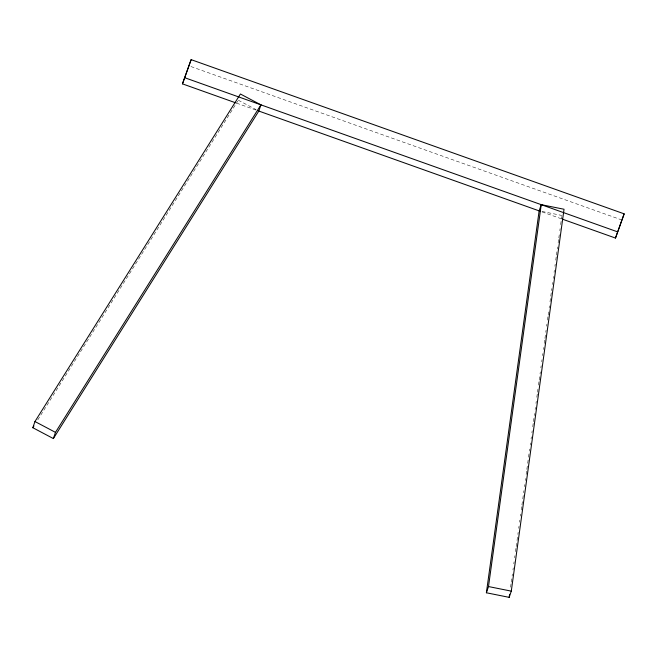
<?xml version="1.0" encoding="UTF-8"?>
<svg xmlns="http://www.w3.org/2000/svg" width="657" height="657" viewBox="0 0 657 657"><rect width="100%" height="100%" fill="white"/><g stroke="black" fill="none" stroke-linecap="round" stroke-linejoin="round"><path stroke-width="0.49" stroke-dasharray="3.29 2.46" d="M510.579 587.194L511.138 583.129M511.277 582.118L511.975 577.035M512.115 576.017L512.403 573.988M512.961 569.923L513.24 567.894M513.799 563.829L514.086 561.801M514.645 557.736L514.924 555.707M515.482 551.642L516.049 547.585M516.188 546.567L516.887 541.491M517.026 540.473L517.732 535.398M517.872 534.379L518.151 532.351M518.71 528.285L518.989 526.257M519.556 522.192L519.835 520.155M520.393 516.098L520.673 514.061M521.239 510.004L521.798 505.939M521.937 504.921L522.644 499.846M522.783 498.827L523.481 493.752M523.621 492.734L523.9 490.705M524.467 486.64L524.746 484.611M525.304 480.546L525.584 478.518M526.15 474.453L526.709 470.387M526.848 469.377L527.546 464.294M527.694 463.284L528.392 458.2M528.532 457.19L529.23 452.106M529.378 451.096L529.657 449.059M530.215 445.003L530.495 442.966M531.061 438.909L531.341 436.872M531.899 432.815L532.178 430.778M532.745 426.722L533.303 422.656M533.443 421.638L534.141 416.563M534.281 415.544L534.568 413.516M535.127 409.451L535.406 407.422M535.964 403.357L536.252 401.328M536.81 397.263L537.369 393.198M537.508 392.188L537.935 389.141M538.494 385.076L539.052 381.011M539.192 380.001L539.898 374.917M540.038 373.907L540.317 371.87M540.875 367.813L541.154 365.777M541.721 361.711L542 359.683M542.559 355.618L542.838 353.589M543.405 349.524L543.684 347.496M544.242 343.43L544.809 339.373M544.949 338.355L545.647 333.28M545.786 332.261L546.066 330.233M546.632 326.168L546.911 324.139M547.47 320.074L548.028 316.009M548.176 314.999L548.595 311.944M549.153 307.887L549.433 305.85M549.999 301.793L551.395 291.634M551.535 290.616L551.823 288.587M552.381 284.522L552.66 282.494M553.219 278.428L553.506 276.4M554.065 272.335L554.344 270.306M554.902 266.241L555.19 264.213M555.748 260.147L556.307 256.082M556.446 255.072L557.152 249.988M557.292 248.978L557.571 246.942M558.13 242.885L558.696 238.82M558.836 237.801L559.255 234.754M559.813 230.697L560.092 228.661M560.659 224.604L561.776 216.473M37.753 419.913L237.76 101.088M542.107 211.472L561.924 215.463M190.949 66.546L621.07 219.709M236.594 103.141L255.926 110.031M542.025 211.907L561.357 218.789M238.302 100.225L256.14 109.645"/><path stroke-width="0.99" d="M486.385 592.77L539.134 210.881L541.245 204.664L564.034 209.246L511.286 591.136L509.175 597.353L486.385 592.77L488.496 586.553L541.245 204.664M509.175 597.353L509.594 594.306M32.85 427.732L34.961 421.523L240.413 94.008L260.928 104.849L258.817 111.058L53.365 438.572L32.85 427.732L33.942 425.999M53.365 438.572L55.475 432.363L260.928 104.849M235.625 102.804L182.465 83.866L191.13 59.647L624.15 213.845L615.486 238.064L562.326 219.134M191.13 59.647L182.465 83.866M615.486 238.064L624.15 213.845M488.496 586.553L511.286 591.136M184.576 77.657L617.596 231.855M257.856 110.713L540.095 211.217M34.961 421.523L55.475 432.363"/></g></svg>
